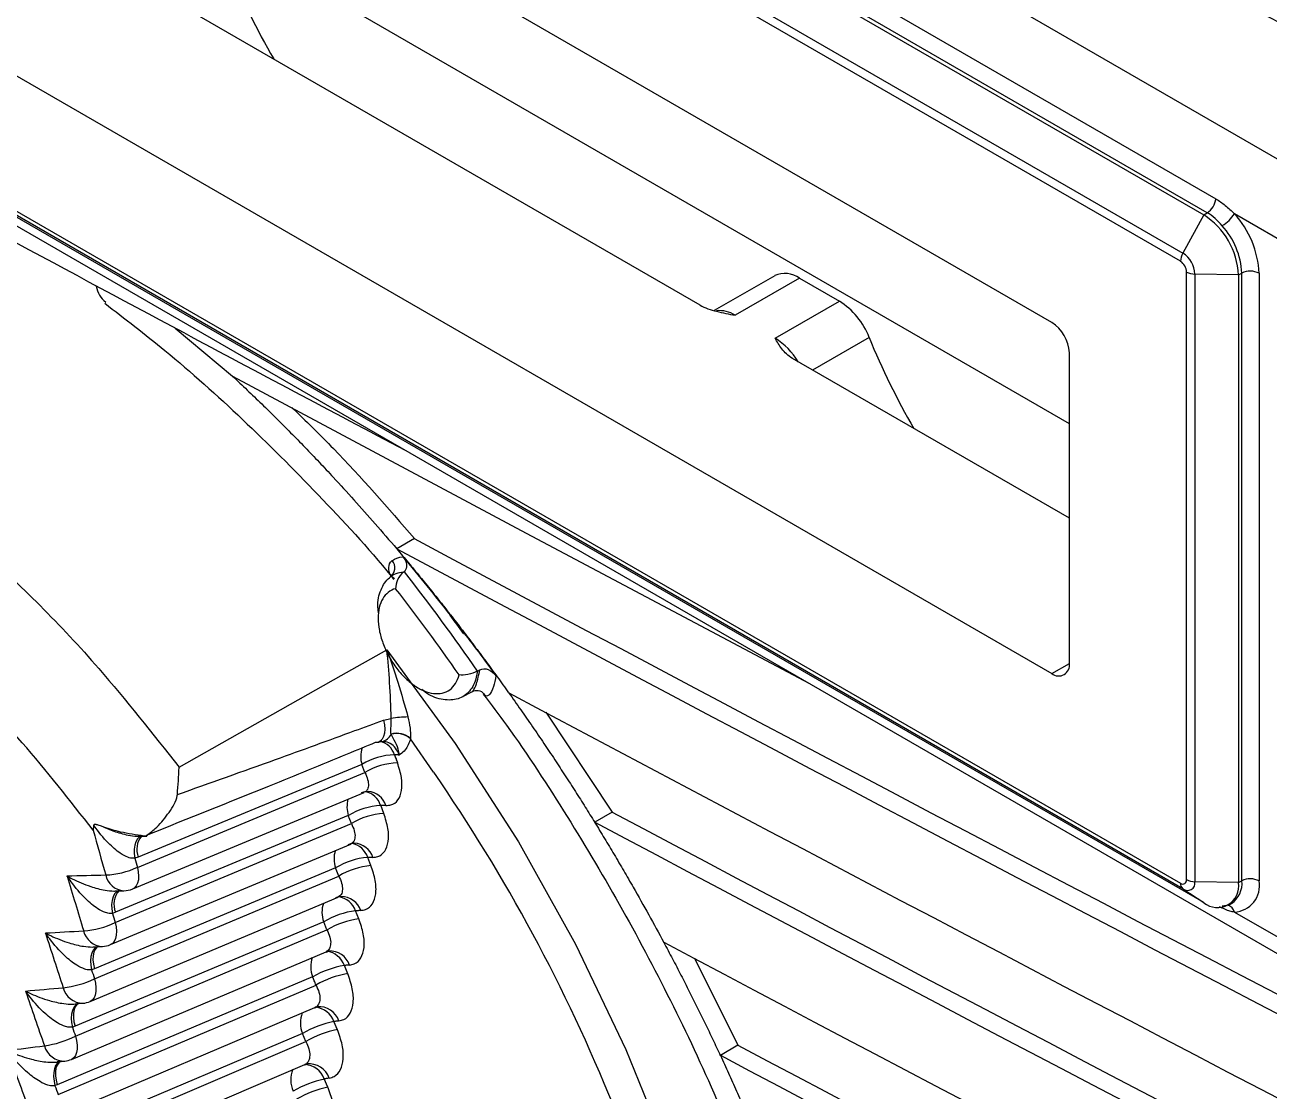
# Model space of a CAD drawing. Extents: x 14.8 to 109.8, y 1.6 to 86.6.
# Drawn here: x 73.944 to 75.449, y 5.085 to 6.375 of the extents above; entities that cross this region are included whole.
import ezdxf

# ---------------------------------------------------------------- set-up
doc = ezdxf.new("R2010")
doc.units = 0
doc.header["$MEASUREMENT"] = 0
doc.layers.add('OBJECT', color=7, linetype='CONTINUOUS')

msp = doc.modelspace()

# ---------------------------------------------------------------- linework, layer by layer
at = {"layer": 'OBJECT'}
for p, q in [((73.1059, 7.5709), (75.7213, 6.0611)), ((73.1059, 7.4797), (75.384, 6.1646)), ((75.3739, 6.1477), (73.1059, 7.4569)), ((73.1059, 7.4519), (75.3697, 6.1451)), ((73.1059, 7.3911), (75.3443, 6.099)), ((75.3414, 6.089), (73.1059, 7.3795)), ((75.1858, 6.015), (73.1059, 7.2157)), ((75.2071, 5.8925), (73.2973, 6.995)), ((73.0961, 6.7968), (75.1858, 5.5904)), ((73.0386, 6.6663), (75.3414, 5.3369)), ((73.0287, 6.6545), (75.6965, 5.1144)), ((75.3697, 5.3134), (73.0347, 6.6614)), ((75.3443, 5.3302), (73.0359, 6.6628)), ((74.7605, 6.036), (74.098, 6.4184)), ((75.3697, 6.1451), (75.3443, 6.099)), ((75.3697, 6.1451), (75.3739, 6.1477)), ((75.6803, 5.9885), (75.4068, 6.1464)), ((74.8507, 6.0716), (74.7776, 6.0294)), ((74.8807, 6.0687), (74.8029, 6.0238)), ((74.8807, 6.0687), (74.9289, 6.0409)), ((75.3489, 5.3412), (75.3489, 6.0761)), ((75.4116, 6.0725), (75.3589, 6.0735)), ((75.3589, 6.0735), (75.3589, 5.3387)), ((75.4116, 6.0725), (75.4157, 6.0747)), ((75.4116, 6.0725), (75.4116, 5.3376)), ((75.4157, 5.3398), (75.4157, 6.0747)), ((75.4365, 6.0745), (75.4365, 5.3396)), ((74.8511, 5.996), (74.9289, 6.0409)), ((74.1258, 6.0082), (74.195, 5.9501)), ((74.9649, 5.997), (74.8965, 5.9575)), ((75.2071, 5.6027), (75.2071, 5.9783)), ((75.2071, 5.7782), (74.8723, 5.9715)), ((74.4149, 5.7536), (74.3936, 5.7413)), ((74.475, 5.6392), (74.4745, 5.6389)), ((74.4749, 5.6394), (74.475, 5.6392)), ((75.1858, 5.5904), (75.2071, 5.6027)), ((74.4911, 5.5934), (74.494, 5.595)), ((74.4729, 5.5622), (74.4851, 5.5689)), ((74.5738, 5.5439), (74.6542, 5.4229)), ((74.3775, 5.5341), (74.387, 5.5362)), ((74.3755, 5.5085), (74.3742, 5.5085)), ((74.3868, 5.517), (74.3867, 5.5173)), ((74.4103, 5.5119), (74.4103, 5.5116)), ((74.4382, 5.4713), (74.4103, 5.5116)), ((74.3514, 5.4806), (74.081, 5.3686)), ((74.3551, 5.4708), (74.3514, 5.4806)), ((74.0799, 5.3561), (74.3551, 5.4708)), ((74.0743, 5.33), (74.3544, 5.4467)), ((74.335, 5.4188), (74.0535, 5.3017)), ((74.3388, 5.409), (74.335, 5.4188)), ((74.378, 5.4212), (74.3742, 5.4311)), ((74.6542, 5.4229), (74.633, 5.4106)), ((74.053, 5.2894), (74.3388, 5.409)), ((74.0806, 5.3938), (74.0912, 5.3937)), ((74.0902, 5.3937), (74.0898, 5.3939)), ((74.0476, 5.2626), (74.338, 5.3842)), ((74.081, 5.3686), (74.0768, 5.3671)), ((74.3624, 5.3583), (74.3585, 5.3682)), ((74.3196, 5.3554), (74.028, 5.2335)), ((74.028, 5.2213), (74.3235, 5.3456)), ((74.3235, 5.3456), (74.3196, 5.3554)), ((74.0533, 5.3275), (74.0634, 5.3277)), ((75.3443, 5.3302), (75.3697, 5.3134)), ((75.4116, 5.3376), (75.3589, 5.3387)), ((75.4116, 5.3376), (75.4157, 5.3398)), ((74.0229, 5.1939), (74.3226, 5.32)), ((75.3986, 5.31), (75.4026, 5.3121)), ((74.0535, 5.3017), (74.0497, 5.3003)), ((74.3479, 5.2937), (74.3439, 5.3036)), ((75.4068, 5.302), (75.6813, 5.1435)), ((74.3053, 5.2903), (74.0045, 5.1639)), ((74.3092, 5.2805), (74.3053, 5.2903)), ((74.0051, 5.1519), (74.3092, 5.2805)), ((74.0003, 5.1239), (74.3081, 5.2541)), ((74.0279, 5.2598), (74.0377, 5.2603)), ((74.3081, 5.2535), (74.3115, 5.2549)), ((74.3343, 5.2275), (74.3303, 5.2374)), ((74.7535, 5.2462), (74.8062, 5.141)), ((74.2919, 5.2236), (73.983, 5.0931)), ((74.028, 5.2335), (74.0245, 5.2322)), ((73.9842, 5.0813), (74.296, 5.2138)), ((74.0046, 5.1909), (74.0139, 5.1917)), ((73.9796, 5.0527), (74.2947, 5.1866)), ((74.2947, 5.186), (74.2976, 5.1873)), ((74.0045, 5.1639), (74.0013, 5.1628)), ((74.3218, 5.1597), (74.3176, 5.1696)), ((74.2796, 5.1553), (73.9635, 5.0211)), ((74.2837, 5.1455), (74.2796, 5.1553)), ((73.9653, 5.0094), (74.2837, 5.1455)), ((74.8062, 5.141), (74.785, 5.1287)), ((73.9611, 4.9802), (74.2823, 5.1175)), ((73.9833, 5.1207), (73.9922, 5.1218)), ((73.983, 5.0931), (73.9802, 5.0921)), ((74.3103, 5.0904), (74.306, 5.1002))]:
    msp.add_line(p, q, dxfattribs=at)
at = {"layer": 'OBJECT', "flags": 128}
for points in [[(74.195, 5.9501), (74.5502, 5.7601), (74.8927, 5.5785)], [(74.4745, 5.6389), (74.4745, 5.639), (74.4746, 5.639), (74.4746, 5.6391), (74.4747, 5.6391), (74.4747, 5.6392), (74.4748, 5.6392), (74.4748, 5.6393), (74.4749, 5.6394)], [(74.1304, 5.4773), (74.3264, 5.588), (74.3816, 5.6191)], [(74.3816, 5.6191), (74.4643, 5.506), (74.5407, 5.3868), (74.6097, 5.263), (74.6708, 5.1359), (74.7231, 5.007), (74.7661, 4.8775), (74.7994, 4.7491), (74.8225, 4.6231), (74.8352, 4.5009), (74.8374, 4.3839), (74.829, 4.2734), (74.8102, 4.1705), (74.7811, 4.0765), (74.742, 3.9925), (74.7158, 3.9499)], [(74.3775, 5.5341), (74.3786, 5.5286), (74.379, 5.5233), (74.3787, 5.5185), (74.3777, 5.5143), (74.376, 5.511), (74.3737, 5.5086), (74.3719, 5.5076)], [(74.3719, 5.5076), (74.3709, 5.5072), (74.3677, 5.5069)], [(74.3908, 5.4923), (74.3913, 5.4911), (74.3917, 5.4898), (74.3922, 5.4886), (74.3927, 5.4874), (74.3931, 5.4862), (74.3936, 5.4849), (74.394, 5.4837), (74.3945, 5.4825)], [(74.3966, 5.4919), (74.3959, 5.4919), (74.3952, 5.492), (74.3944, 5.492), (74.3937, 5.4921), (74.393, 5.4921), (74.3923, 5.4922), (74.3915, 5.4922), (74.3908, 5.4923)], [(74.3592, 5.4477), (74.3549, 5.4474), (74.3506, 5.4461)], [(74.3805, 5.4309), (74.3797, 5.4309), (74.3789, 5.4309), (74.3781, 5.4309), (74.3773, 5.431), (74.3765, 5.431), (74.3758, 5.431), (74.375, 5.431), (74.3742, 5.4311)], [(74.0853, 5.3943), (74.0826, 5.3929), (74.0801, 5.3904), (74.0782, 5.3871), (74.0769, 5.3829), (74.0762, 5.378), (74.0762, 5.3727), (74.0768, 5.3671)], [(74.3424, 5.3852), (74.3388, 5.3848), (74.3345, 5.3835)], [(74.3648, 5.3682), (74.364, 5.3682), (74.3632, 5.3682), (74.3624, 5.3682), (74.3616, 5.3682), (74.3609, 5.3682), (74.3601, 5.3682), (74.3593, 5.3682), (74.3585, 5.3682)], [(74.0799, 5.3561), (74.081, 5.3507), (74.0814, 5.3456), (74.0811, 5.3409), (74.0801, 5.3369), (74.0785, 5.3336), (74.0762, 5.3311), (74.0743, 5.33)], [(74.0577, 5.328), (74.0576, 5.328), (74.0547, 5.3264), (74.0524, 5.3239), (74.0506, 5.3204), (74.0494, 5.3162), (74.0488, 5.3113), (74.0489, 5.3059), (74.0497, 5.3003)], [(74.3265, 5.3209), (74.3237, 5.3206), (74.3194, 5.3193)], [(74.35, 5.3039), (74.3493, 5.3038), (74.3485, 5.3038), (74.3477, 5.3038), (74.347, 5.3037), (74.3462, 5.3037), (74.3454, 5.3037), (74.3447, 5.3036), (74.3439, 5.3036)], [(74.053, 5.2894), (74.0541, 5.284), (74.0546, 5.2788), (74.0544, 5.2741), (74.0535, 5.2699), (74.052, 5.2665), (74.0498, 5.264), (74.0476, 5.2626)], [(74.032, 5.2604), (74.0316, 5.2603), (74.0289, 5.2586), (74.0266, 5.256), (74.0249, 5.2524), (74.0238, 5.2481), (74.0234, 5.2431), (74.0236, 5.2378), (74.0245, 5.2322)], [(74.0325, 5.2606), (74.0309, 5.2594), (74.0287, 5.2568), (74.0272, 5.2534), (74.0264, 5.2491), (74.0262, 5.2443), (74.0268, 5.239), (74.028, 5.2335)], [(74.3364, 5.2379), (74.3356, 5.2378), (74.3348, 5.2378), (74.3341, 5.2377), (74.3333, 5.2376), (74.3325, 5.2376), (74.3318, 5.2375), (74.331, 5.2374), (74.3303, 5.2374)], [(74.296, 5.2138), (74.2955, 5.215), (74.295, 5.2163), (74.2945, 5.2175), (74.2939, 5.2187), (74.2934, 5.22), (74.2929, 5.2212), (74.2924, 5.2224), (74.2919, 5.2236)], [(74.028, 5.2213), (74.0293, 5.2159), (74.0298, 5.2107), (74.0297, 5.2059), (74.0289, 5.2016), (74.0275, 5.1982), (74.0254, 5.1955), (74.0229, 5.1939)], [(74.0083, 5.1915), (74.0077, 5.1913), (74.005, 5.1895), (74.0029, 5.1868), (74.0013, 5.1831), (74.0003, 5.1787), (74, 5.1737), (74.0003, 5.1683), (74.0013, 5.1628)], [(74.0094, 5.1919), (74.0068, 5.1902), (74.0048, 5.1876), (74.0033, 5.184), (74.0026, 5.1797), (74.0025, 5.1747), (74.0031, 5.1694), (74.0045, 5.1639)], [(74.3237, 5.1704), (74.3229, 5.1703), (74.3222, 5.1702), (74.3214, 5.1701), (74.3207, 5.17), (74.3199, 5.1699), (74.3191, 5.1698), (74.3184, 5.1697), (74.3176, 5.1696)], [(74.0051, 5.1519), (74.0064, 5.1465), (74.0071, 5.1412), (74.0071, 5.1364), (74.0064, 5.1321), (74.005, 5.1285), (74.003, 5.1258), (74.0005, 5.124), (74.0003, 5.1239)], [(73.9867, 5.1214), (73.9858, 5.121), (73.9832, 5.1192), (73.9811, 5.1163), (73.9796, 5.1126), (73.9788, 5.1081), (73.9786, 5.1031), (73.9791, 5.0977), (73.9802, 5.0921)], [(73.9871, 5.1215), (73.9848, 5.1198), (73.9828, 5.117), (73.9815, 5.1133), (73.9808, 5.1089), (73.9808, 5.104), (73.9816, 5.0986), (73.983, 5.0931)], [(74.312, 5.1012), (74.3113, 5.1011), (74.3105, 5.101), (74.3098, 5.1009), (74.309, 5.1007), (74.3083, 5.1006), (74.3075, 5.1005), (74.3068, 5.1003), (74.306, 5.1002)]]:
    msp.add_lwpolyline(points, dxfattribs=at)
at = {"layer": 'OBJECT'}
for centre, radius, start, end in [((128.5871, 108.7255), 115.2234, 241.215956, 243.402767), ((129.6694, 110.8482), 117.4321, 242.44395, 243.391411), ((75.0516, 6.7992), 0.9315, 202.4159, 209.9834), ((75.3607, 6.1671), 0.0235, 304.0839, 353.7835), ((75.3206, 6.0683), 0.0911, 2.6053, 57.3947), ((75.3686, 6.1713), 0.0456, 300.7965, 326.9023), ((75.3212, 6.0689), 0.1155, 2.7702, 42.1619), ((75.3235, 6.0702), 0.0922, 2.77, 42.1621), ((75.3628, 6.0883), 0.0214, 150.0342, 178.1525), ((75.3271, 6.0721), 0.0319, 2.6061, 57.3943), ((75.3327, 6.0753), 0.0162, 2.6064, 57.3938), ((74.8631, 6.0438), 0.0305, 54.6987, 113.9906), ((75.3589, 6.0949), 0.0214, 241.8509, 269.9656), ((75.4259, 6.0539), 0.0232, 62.6991, 116.1459), ((74.0594, 6.0633), 0.0295, 188.5335, 233.2361), ((74.8796, 5.9637), 0.0916, 21.3281, 57.4329), ((74.7837, 5.994), 0.0354, 57.1323, 95.5323), ((75.161, 5.9762), 0.0461, 2.6061, 57.3939), ((74.8063, 5.9237), 0.085, 31.0123, 58.2076), ((75.8258, 6.3521), 0.9314, 202.4156, 209.9839), ((129.2231, 108.3227), 116.2943, 241.881969, 243.368565), ((129.217, 108.3366), 116.3246, 241.881497, 243.367692), ((74.3775, 5.7184), 0.0139, 305.0395, 39.2589), ((72.341, 4.0829), 2.6412, 36.1076, 36.6994), ((75.1941, 5.6006), 0.0131, 230.7978, 9.213), ((129.2766, 108.3506), 116.4548, 241.957975, 243.365505), ((74.4097, 5.3958), 0.1422, 91.0724, 99.2109), ((74.3674, 5.4848), 0.0246, 17.8441, 75.5174), ((74.3735, 5.5226), 0.0143, 278.3755, 337.9954), ((74.3936, 5.4927), 0.0255, 48.9422, 105.6273), ((74.3936, 5.4927), 0.0252, 48.4019, 105.6413), ((74.3827, 5.4903), 0.0327, 161.8332, 197.3233), ((74.3933, 5.412), 0.0803, 91.7316, 121.3726), ((74.3969, 5.4021), 0.0804, 91.7218, 121.3247), ((72.7194, 4.285), 2.0885, 9.4266, 34.6126), ((74.3504, 5.4232), 0.025, 18.3276, 76.8962), ((74.3576, 5.4239), 0.0239, 16.9595, 86.1526), ((74.3689, 5.4294), 0.0355, 165.1654, 197.3081), ((74.3796, 5.3449), 0.0863, 93.6049, 121.0746), ((74.3834, 5.3349), 0.0865, 93.5941, 121.027), ((74.1038, 5.3779), 0.0246, 139.6727, 202.2367), ((74.0913, 5.4107), 0.017, 258.908, 266.316), ((74.3522, 5.3665), 0.0344, 163.4286, 198.8396), ((74.3345, 5.36), 0.0254, 18.7793, 79.0623), ((74.3416, 5.361), 0.0242, 17.3762, 88.1856), ((74.3675, 5.2751), 0.0935, 95.4877, 120.7719), ((74.3713, 5.2651), 0.0936, 95.4771, 120.724), ((74.0374, 5.4485), 0.1017, 272.405, 294.7308), ((74.0654, 5.3519), 0.0243, 191.8702, 265.3217), ((75.4259, 5.319), 0.0232, 62.6991, 116.1459), ((74.076, 5.3115), 0.0245, 137.807, 203.4785), ((74.0627, 5.3577), 0.03, 271.3475, 292.6207), ((75.3443, 5.3405), 0.0046, 230.7981, 9.2123), ((75.3491, 5.3362), 0.00773, 174.8757, 231.1495), ((75.35, 5.3372), 0.00906, 230.797, 9.2126), ((75.3589, 5.3601), 0.0214, 241.8509, 269.9656), ((75.386, 5.3334), 0.0259, 230.7965, 9.2143), ((75.3863, 5.3367), 0.0296, 304.3451, 5.9215), ((75.4049, 5.334), 0.0321, 273.2562, 10.0323), ((74.3377, 5.302), 0.0345, 162.2182, 199.8336), ((74.3195, 5.2951), 0.0258, 19.2354, 81.2288), ((74.3266, 5.2963), 0.0246, 17.8081, 90.218), ((75.3927, 5.3313), 0.0216, 267.8538, 298.2245), ((74.357, 5.2024), 0.102, 97.3779, 120.4659), ((75.3944, 5.2984), 0.0128, 15.9729, 68.0447), ((74.007, 5.3868), 0.1078, 274.2029, 295.2547), ((74.361, 5.1924), 0.1022, 97.3671, 120.4181), ((74.0389, 5.2849), 0.0246, 193.0923, 267.1212), ((74.036, 5.2903), 0.03, 273.1939, 292.7187), ((74.3055, 5.2285), 0.0263, 19.7657, 81.8364), ((74.3127, 5.2301), 0.0249, 18.2176, 92.7366), ((129.3569, 108.3015), 116.6276, 242.062861, 243.360379), ((74.3241, 5.2359), 0.0345, 161.003, 200.8164), ((74.3484, 5.1265), 0.1124, 99.2733, 120.1582), ((74.3524, 5.1164), 0.1126, 99.2636, 120.1094), ((73.9781, 5.3247), 0.1148, 276.0201, 295.7686), ((74.0144, 5.2167), 0.025, 194.3003, 268.951), ((74.0113, 5.2216), 0.03, 275.0808, 292.8202), ((74.3093, 5.1681), 0.0323, 158.3242, 203.2378), ((74.2926, 5.1604), 0.0267, 20.2471, 83.6452), ((74.2997, 5.1623), 0.0253, 18.6491, 94.9166), ((74.3419, 5.0467), 0.1252, 101.173, 119.8501), ((73.9506, 5.2622), 0.123, 277.854, 296.2727), ((74.3461, 5.0367), 0.1255, 101.162, 119.8015), ((73.9919, 5.1471), 0.0253, 195.4911, 270.8139), ((129.3923, 108.241), 116.6587, 242.101102, 243.358212), ((73.9886, 5.1515), 0.03, 277.0095, 292.925), ((74.2813, 5.0914), 0.0262, 19.6657, 86.9264), ((74.2878, 5.0929), 0.0256, 19.1035, 96.7595), ((129.3848, 108.2522), 116.6858, 242.100553, 243.357362), ((74.2977, 5.0988), 0.0323, 156.9846, 204.286), ((74.3381, 4.9623), 0.1415, 103.0755, 119.5418), ((74.3424, 4.9522), 0.1419, 103.0636, 119.4938)]:
    msp.add_arc(centre, radius, start, end, dxfattribs=at)
for centre, major_axis, ratio, start_param, end_param in [((87.7874, 10.4239), (-3.2989, 19.0632), 0.751979, 1.705735, 1.708664), ((87.8046, 10.4224), (-3.3243, 19.0345), 0.751803, 1.706709, 1.707303), ((86.9452, 10.9918), (25.0483, 3.4729), 0.178914, 4.144414, 4.146595), ((87.769, 10.4363), (-4.1921, 19.214), 0.743482, 1.674585, 1.67812), ((87.786, 10.4354), (-4.2158, 19.1849), 0.743249, 1.676234, 1.676819), ((87.0228, 10.9394), (24.1978, 4.1389), 0.166636, 4.114346, 4.116609), ((87.7493, 10.4496), (-5.0555, 19.3617), 0.733754, 1.647007, 1.650491), ((87.7661, 10.4493), (-5.0774, 19.3323), 0.733469, 1.648687, 1.649262), ((87.0939, 10.8915), (23.4173, 4.7418), 0.153094, 4.085504, 4.087847), ((87.7283, 10.4638), (-5.889, 19.5113), 0.722957, 1.622354, 1.625785), ((87.7448, 10.4641), (-5.9091, 19.4819), 0.722624, 1.62407, 1.624635), ((87.1594, 10.8473), (22.699, 5.2885), 0.138449, 4.057932, 4.060354), ((87.7058, 10.4789), (-6.6945, 19.6674), 0.711245, 1.600536, 1.603911), ((87.7221, 10.4799), (-6.7127, 19.6382), 0.710869, 1.602289, 1.602844)]:
    msp.add_ellipse(centre, major_axis=major_axis, ratio=ratio, start_param=start_param, end_param=end_param, dxfattribs=at)
for points, knots in [([(73.1059, 7.6792), (73.2328, 7.6088), (73.8209, 7.2826), (74.753, 6.7881), (75.5652, 6.3689), (75.901, 6.1955)], [0, 0, 0, 0, 0.13889, 0.643931, 1, 1, 1, 1]), ([(75.8818, 6.1602), (75.4818, 6.3669), (74.6817, 6.7803), (73.7581, 7.2724), (73.2379, 7.5599), (73.1059, 7.6328)], [0, 0, 0, 0, 0.427369, 0.854739, 1, 1, 1, 1]), ([(73.6773, 6.25), (73.8298, 6.1674), (74.0707, 6.0369), (74.3143, 5.908), (74.4036, 5.8608)], [0, 0, 0, 0, 0.633404, 1, 1, 1, 1]), ([(75.384, 6.1646), (75.388, 6.1623), (75.3919, 6.1596), (75.3994, 6.1535), (75.4031, 6.1501), (75.4068, 6.1464)], [0, 0, 0, 0, 0.5, 0.5, 1, 1, 1, 1]), ([(75.3919, 6.1321), (75.389, 6.1354), (75.3862, 6.1383), (75.3802, 6.1436), (75.377, 6.1459), (75.3739, 6.1477)], [0, 0, 0, 0, 0.5, 0.5, 1, 1, 1, 1]), ([(74.0405, 6.0383), (74.0648, 6.0196), (74.1211, 5.9764), (74.2077, 5.8989), (74.2989, 5.8073), (74.36, 5.7418), (74.389, 5.7055), (74.3902, 5.7041)], [0, 0, 0, 0, 0.200361, 0.462919, 0.72644, 0.989458, 1, 1, 1, 1]), ([(74.7605, 6.036), (74.7662, 6.0327), (74.7732, 6.0304), (74.7878, 6.0267), (74.7954, 6.0252), (74.8029, 6.0238)], [0, 0, 0, 0, 0.5, 0.5, 1, 1, 1, 1]), ([(73.3139, 6.0277), (73.3501, 6.0223), (73.4224, 6.0114), (73.5308, 5.9742), (73.6357, 5.9245), (73.7549, 5.8522), (73.8898, 5.7463), (74.0223, 5.6144), (74.0984, 5.5178), (74.1304, 5.4773)], [0, 0, 0, 0, 0.132058, 0.264116, 0.382018, 0.499919, 0.683575, 0.867232, 1, 1, 1, 1]), ([(74.8723, 5.9715), (74.8666, 5.9748), (74.8626, 5.9788), (74.8561, 5.9872), (74.8536, 5.9916), (74.8511, 5.996)], [0, 0, 0, 0, 0.5, 0.5, 1, 1, 1, 1]), ([(74.195, 5.9501), (74.2009, 5.9445), (74.2127, 5.9334), (74.2304, 5.9165), (74.2479, 5.8993), (74.2653, 5.8818), (74.2826, 5.8641), (74.2998, 5.8461), (74.3196, 5.825), (74.3422, 5.8003), (74.3678, 5.7714), (74.3849, 5.7515), (74.3936, 5.7413)], [0, 0, 0, 0, 0.086138, 0.172267, 0.258411, 0.344593, 0.430835, 0.517162, 0.603595, 0.731178, 0.863282, 1, 1, 1, 1]), ([(74.0264, 5.4012), (73.9982, 5.4371), (73.9292, 5.5248), (73.8083, 5.6456), (73.6837, 5.7436), (73.5734, 5.8104), (73.4771, 5.8558), (73.3783, 5.8895), (73.3127, 5.8995), (73.2799, 5.9045)], [0, 0, 0, 0, 0.1285375, 0.3143104, 0.5000792, 0.6193243, 0.7385697, 0.869284, 1, 1, 1, 1]), ([(74.2666, 5.9124), (74.2836, 5.896), (74.3347, 5.8464), (74.3828, 5.7907), (74.4149, 5.7536)], [0, 0, 0, 0, 0.331508, 1, 1, 1, 1]), ([(74.3936, 5.7413), (74.3983, 5.7357), (74.4077, 5.7246), (74.4217, 5.7076), (74.4356, 5.6905), (74.4479, 5.6751), (74.4556, 5.6653), (74.4587, 5.6613)], [0, 0, 0, 0, 0.2132756, 0.4266167, 0.640066, 0.8536658, 1, 1, 1, 1]), ([(74.391, 5.7048), (74.3903, 5.7054), (74.3848, 5.7101), (74.3828, 5.7184), (74.3853, 5.7249), (74.3881, 5.7271), (74.3883, 5.7273)], [0, 0, 0, 0, 0.067549, 0.574586, 0.975818, 1, 1, 1, 1]), ([(74.401, 5.7318), (74.4107, 5.7201), (74.4204, 5.7085), (74.4395, 5.6849), (74.4489, 5.673), (74.4583, 5.661)], [0, 0, 0, 0, 0.5, 0.5, 1, 1, 1, 1]), ([(74.401, 5.7318), (74.4035, 5.7289), (74.405, 5.7255), (74.4058, 5.7188), (74.4048, 5.7156), (74.4024, 5.7135)], [0, 0, 0, 0, 0.5, 0.5, 1, 1, 1, 1]), ([(74.3718, 5.6625), (74.3714, 5.6652), (74.3697, 5.6764), (74.3738, 5.6926), (74.3806, 5.7031), (74.3852, 5.7068), (74.3855, 5.707)], [0, 0, 0, 0, 0.136092, 0.555597, 0.975082, 1, 1, 1, 1]), ([(74.4018, 5.713), (74.399, 5.7111), (74.3964, 5.7076), (74.393, 5.7003), (74.3922, 5.6965), (74.3922, 5.6931)], [0, 0, 0, 0, 0.5, 0.5, 1, 1, 1, 1]), ([(74.3922, 5.6931), (74.3857, 5.6913), (74.3803, 5.6871), (74.3748, 5.6778), (74.3734, 5.6741), (74.3716, 5.6662), (74.3711, 5.6619), (74.3711, 5.6526), (74.3716, 5.6477), (74.3735, 5.6377), (74.375, 5.6325), (74.3787, 5.6224), (74.381, 5.6172), (74.3862, 5.6074), (74.3892, 5.6027), (74.3958, 5.5938), (74.3993, 5.5897), (74.4068, 5.5822), (74.4107, 5.579), (74.4185, 5.5735), (74.4226, 5.5712), (74.4305, 5.5679), (74.4344, 5.5669), (74.4419, 5.5659), (74.4454, 5.5661), (74.452, 5.5676), (74.4551, 5.569), (74.4604, 5.5729), (74.4628, 5.5754), (74.4666, 5.5814), (74.4681, 5.5849), (74.4691, 5.5889)], [0, 0, 0, 0, 0.125, 0.125, 0.1875, 0.1875, 0.25, 0.25, 0.3125, 0.3125, 0.375, 0.375, 0.4375, 0.4375, 0.5, 0.5, 0.5625, 0.5625, 0.625, 0.625, 0.6875, 0.6875, 0.75, 0.75, 0.8125, 0.8125, 0.875, 0.875, 0.9375, 0.9375, 1, 1, 1, 1]), ([(74.4587, 5.6613), (74.4635, 5.6552), (74.4731, 5.6428), (74.4873, 5.6241), (74.5013, 5.6053), (74.5152, 5.5864), (74.5244, 5.5736), (74.5289, 5.5673)], [0, 0, 0, 0, 0.200164, 0.400202, 0.600157, 0.800075, 1, 1, 1, 1]), ([(74.4715, 5.644), (74.4786, 5.6348), (74.4857, 5.6255), (74.4997, 5.6068), (74.5066, 5.5974), (74.5136, 5.5879)], [0, 0, 0, 0, 0.5, 0.5, 1, 1, 1, 1]), ([(74.3816, 5.6191), (74.3816, 5.6189), (74.3864, 5.6065), (74.3954, 5.5799), (74.4031, 5.5521), (74.4071, 5.538)], [0, 0, 0, 0, 0.005866, 0.492746, 1, 1, 1, 1]), ([(74.387, 5.5362), (74.3864, 5.5507), (74.3853, 5.5793), (74.3832, 5.6064), (74.3816, 5.619), (74.3816, 5.6191)], [0, 0, 0, 0, 0.507909, 0.994335, 1, 1, 1, 1]), ([(74.4911, 5.5934), (74.4907, 5.591), (74.4892, 5.5815), (74.4825, 5.5681), (74.4684, 5.5584), (74.4501, 5.5579), (74.4342, 5.5628), (74.4257, 5.5699), (74.4238, 5.5715)], [0, 0, 0, 0, 0.072987, 0.288956, 0.504905, 0.720822, 0.936726, 1, 1, 1, 1]), ([(74.491, 5.5933), (74.4879, 5.5917), (74.4837, 5.5902), (74.4757, 5.5886), (74.4719, 5.5884), (74.4691, 5.5889)], [0, 0, 0, 0, 0.5, 0.5, 1, 1, 1, 1]), ([(74.4849, 5.5693), (74.485, 5.5692), (74.4859, 5.5685), (74.4881, 5.5728), (74.4913, 5.5812), (74.4928, 5.5888), (74.494, 5.595)], [0, 0, 0, 0, 0.066473, 0.472009, 0.564663, 1, 1, 1, 1]), ([(74.494, 5.595), (74.4969, 5.5967), (74.5008, 5.5966), (74.5079, 5.5938), (74.5112, 5.5912), (74.5136, 5.5879)], [0, 0, 0, 0, 0.5, 0.5, 1, 1, 1, 1]), ([(74.5136, 5.5879), (74.5127, 5.5832), (74.5106, 5.5725), (74.5071, 5.5663), (74.5031, 5.563), (74.5004, 5.5622), (74.4992, 5.5661), (74.4991, 5.5664)], [0, 0, 0, 0, 0.244681, 0.557506, 0.611383, 0.976413, 1, 1, 1, 1]), ([(74.485, 5.5688), (74.4851, 5.5688), (74.4859, 5.5695), (74.4927, 5.5712), (74.4983, 5.5671), (74.4988, 5.5663), (74.499, 5.5661)], [0, 0, 0, 0, 0.0159958, 0.4230849, 0.8311655, 1, 1, 1, 1]), ([(74.4982, 5.5657), (74.5077, 5.5532), (74.5435, 5.5056), (74.6002, 5.4182), (74.668, 5.3045), (74.7294, 5.1876), (74.7835, 5.072), (74.8133, 4.9957), (74.8275, 4.9594)], [0, 0, 0, 0, 0.067548, 0.256457, 0.444172, 0.633906, 0.825699, 1, 1, 1, 1]), ([(74.529, 5.5673), (74.5339, 5.5604), (74.5435, 5.5468), (74.5577, 5.5263), (74.5714, 5.5062), (74.5846, 5.4865), (74.5973, 5.467), (74.6096, 5.4479), (74.6215, 5.4292), (74.6292, 5.4167), (74.633, 5.4106)], [0, 0, 0, 0, 0.135067, 0.267201, 0.396434, 0.522797, 0.646314, 0.767009, 0.884899, 1, 1, 1, 1]), ([(74.4071, 5.538), (74.4081, 5.5335), (74.41, 5.525), (74.4103, 5.5162), (74.4103, 5.5125), (74.4103, 5.5119)], [0, 0, 0, 0, 0.494028, 0.926534, 1, 1, 1, 1]), ([(74.1283, 5.4441), (74.168, 5.4583), (74.2403, 5.4839), (74.3228, 5.514), (74.366, 5.5299), (74.3775, 5.5341)], [0, 0, 0, 0, 0.472345, 0.859157, 1, 1, 1, 1]), ([(74.3867, 5.5173), (74.3866, 5.5176), (74.3862, 5.5193), (74.3864, 5.5224), (74.387, 5.5284), (74.387, 5.5329), (74.387, 5.5362)], [0, 0, 0, 0, 0.092502, 0.390093, 0.552948, 1, 1, 1, 1]), ([(74.3714, 5.5073), (74.3718, 5.5075), (74.3734, 5.5082), (74.3747, 5.5083), (74.3756, 5.5084)], [0, 0, 0, 0, 0.2972639, 1, 1, 1, 1]), ([(74.3966, 5.4919), (74.3963, 5.4927), (74.3949, 5.4965), (74.391, 5.5023), (74.3844, 5.5073), (74.3794, 5.508), (74.3771, 5.5083)], [0, 0, 0, 0, 0.090388, 0.409676, 0.728702, 1, 1, 1, 1]), ([(74.3966, 5.4919), (74.3966, 5.4919), (74.3965, 5.4933), (74.3958, 5.4993), (74.3915, 5.5082), (74.3884, 5.5139), (74.3868, 5.517)], [0, 0, 0, 0, 0.005086, 0.11204, 0.514293, 1, 1, 1, 1]), ([(74.4103, 5.5116), (74.4086, 5.5067), (74.4058, 5.499), (74.4001, 5.4945), (74.3977, 5.4927), (74.3972, 5.4923), (74.3966, 5.4919), (74.3966, 5.4919)], [0, 0, 0, 0, 0.5717, 0.913665, 0.913772, 0.993714, 1, 1, 1, 1]), ([(74.3677, 5.5069), (74.3563, 5.5023), (74.3138, 5.4847), (74.2228, 5.4475), (74.1416, 5.4151), (74.0925, 5.3954)], [0, 0, 0, 0, 0.125479, 0.470075, 1, 1, 1, 1]), ([(74.1283, 5.4441), (74.1291, 5.4553), (74.13, 5.4665), (74.1303, 5.4772), (74.1304, 5.4773)], [0, 0, 0, 0, 0.986936, 1, 1, 1, 1]), ([(74.3805, 5.4309), (74.3825, 5.431), (74.3884, 5.4313), (74.3956, 5.4367), (74.4001, 5.4483), (74.4002, 5.4642), (74.3964, 5.4764), (74.3945, 5.4825)], [0, 0, 0, 0, 0.12029, 0.338429, 0.558268, 0.779154, 1, 1, 1, 1]), ([(74.3551, 5.4708), (74.3564, 5.4679), (74.3589, 5.4621), (74.3597, 5.4546), (74.3582, 5.449), (74.3555, 5.4476), (74.3543, 5.4469)], [0, 0, 0, 0, 0.264241, 0.526899, 0.786323, 1, 1, 1, 1]), ([(74.0898, 5.3939), (74.0938, 5.3968), (74.1039, 5.4039), (74.1169, 5.4202), (74.1265, 5.4343), (74.128, 5.4428), (74.1283, 5.4441)], [0, 0, 0, 0, 0.2306, 0.57962, 0.936639, 1, 1, 1, 1]), ([(74.3648, 5.3682), (74.3668, 5.3684), (74.3726, 5.369), (74.3797, 5.3748), (74.384, 5.3867), (74.3838, 5.4029), (74.3799, 5.4151), (74.378, 5.4212)], [0, 0, 0, 0, 0.121078, 0.339166, 0.558791, 0.779414, 1, 1, 1, 1]), ([(74.0272, 5.407), (74.0269, 5.4053), (74.0266, 5.4033), (74.0264, 5.4014), (74.0264, 5.4012)], [0, 0, 0, 0, 0.908981, 1, 1, 1, 1]), ([(74.0395, 5.4047), (74.0381, 5.4052), (74.0358, 5.406), (74.0328, 5.407), (74.0309, 5.4076), (74.0294, 5.4079), (74.0284, 5.408), (74.0277, 5.4079), (74.0274, 5.4076), (74.0272, 5.4073), (74.0272, 5.4071), (74.0272, 5.407)], [0, 0, 0, 0, 0.3208813, 0.5354916, 0.6799457, 0.778383, 0.8732738, 0.9194569, 0.9562926, 0.9934271, 1, 1, 1, 1]), ([(74.0768, 5.3671), (74.0751, 5.3671), (74.0723, 5.367), (74.0663, 5.3689), (74.0569, 5.3741), (74.0426, 5.3869), (74.0327, 5.3991), (74.0273, 5.4068), (74.0272, 5.407)], [0, 0, 0, 0, 0.0923664, 0.1408288, 0.302534, 0.5815211, 0.9897562, 1, 1, 1, 1]), ([(74.0881, 5.394), (74.0783, 5.3953), (74.0612, 5.3977), (74.0461, 5.4026), (74.0395, 5.4047)], [0, 0, 0, 0, 0.567743, 1, 1, 1, 1]), ([(74.0395, 5.4047), (74.0434, 5.4031), (74.0525, 5.3992), (74.066, 5.3954), (74.0763, 5.3938), (74.0803, 5.3938), (74.0806, 5.3938)], [0, 0, 0, 0, 0.314612, 0.733887, 0.976842, 1, 1, 1, 1]), ([(74.3388, 5.409), (74.3401, 5.4061), (74.3427, 5.4003), (74.3435, 5.3926), (74.342, 5.3868), (74.3392, 5.3851), (74.3379, 5.3843)], [0, 0, 0, 0, 0.259408, 0.517315, 0.772285, 1, 1, 1, 1]), ([(74.6329, 5.4106), (74.6369, 5.4041), (74.6449, 5.3911), (74.6566, 5.3716), (74.6682, 5.3519), (74.6821, 5.3277), (74.6984, 5.2989), (74.7105, 5.2765), (74.7165, 5.2654)], [0, 0, 0, 0, 0.135863, 0.271767, 0.407739, 0.543808, 0.772023, 1, 1, 1, 1]), ([(74.0898, 5.3939), (74.0896, 5.3939), (74.089, 5.394), (74.0884, 5.394), (74.0881, 5.394)], [0, 0, 0, 0, 0.348171, 1, 1, 1, 1]), ([(74.0925, 5.3954), (74.0924, 5.3954), (74.0919, 5.3941), (74.0911, 5.3939), (74.0902, 5.3937)], [0, 0, 0, 0, 0.014828, 1, 1, 1, 1]), ([(74.35, 5.3039), (74.3521, 5.3042), (74.3578, 5.305), (74.3648, 5.3112), (74.3689, 5.3235), (74.3685, 5.3399), (74.3644, 5.3522), (74.3624, 5.3583)], [0, 0, 0, 0, 0.121824, 0.339865, 0.559289, 0.779662, 1, 1, 1, 1]), ([(74.0497, 5.3003), (74.0479, 5.3003), (74.0452, 5.3002), (74.0391, 5.302), (74.0296, 5.307), (74.015, 5.3195), (74.0033, 5.3335), (73.9965, 5.3433), (73.9949, 5.3457), (73.9949, 5.3457)], [0, 0, 0, 0, 0.082531, 0.126038, 0.270764, 0.520389, 0.886124, 0.995865, 1, 1, 1, 1]), ([(73.9949, 5.3457), (73.9949, 5.3457), (73.997, 5.3445), (74.0058, 5.3398), (74.0205, 5.3334), (74.0381, 5.3287), (74.0486, 5.3273), (74.0527, 5.3275), (74.0533, 5.3275)], [0, 0, 0, 0, 0.004616, 0.127124, 0.535372, 0.813941, 0.97541, 1, 1, 1, 1]), ([(74.3235, 5.3456), (74.3248, 5.3427), (74.3274, 5.3368), (74.3283, 5.329), (74.3269, 5.3228), (74.324, 5.321), (74.3225, 5.32)], [0, 0, 0, 0, 0.254753, 0.508092, 0.758767, 1, 1, 1, 1]), ([(75.4068, 5.302), (75.405, 5.3023), (75.3991, 5.3032), (75.3929, 5.3064), (75.3886, 5.3085)], [0, 0, 0, 0, 0.309909, 1, 1, 1, 1]), ([(74.3364, 5.2379), (74.3384, 5.2383), (74.3441, 5.2393), (74.3509, 5.2459), (74.3548, 5.2586), (74.3541, 5.2752), (74.35, 5.2876), (74.3479, 5.2937)], [0, 0, 0, 0, 0.122529, 0.340533, 0.559766, 0.7799, 1, 1, 1, 1]), ([(74.0245, 5.2322), (74.0227, 5.2321), (74.02, 5.232), (74.0139, 5.2337), (74.0043, 5.2386), (73.9895, 5.2507), (73.9775, 5.2645), (73.9705, 5.2743), (73.9688, 5.2767), (73.9688, 5.2767)], [0, 0, 0, 0, 0.0820757, 0.1255679, 0.269758, 0.518349, 0.8830804, 0.9958684, 1, 1, 1, 1]), ([(73.9688, 5.2767), (73.9688, 5.2767), (73.9709, 5.2756), (73.9798, 5.2711), (73.9946, 5.265), (74.0121, 5.2607), (74.0228, 5.2596), (74.0272, 5.2598), (74.0279, 5.2598)], [0, 0, 0, 0, 0.004567, 0.129249, 0.532399, 0.80711, 0.966417, 1, 1, 1, 1]), ([(74.3092, 5.2805), (74.3106, 5.2776), (74.3132, 5.2717), (74.3141, 5.2636), (74.3125, 5.2575), (74.3101, 5.2547), (74.3082, 5.2542), (74.3081, 5.2542)], [0, 0, 0, 0, 0.250237, 0.499148, 0.745662, 0.990018, 1, 1, 1, 1]), ([(74.7165, 5.2654), (74.72, 5.2587), (74.7271, 5.2455), (74.7373, 5.2258), (74.7474, 5.2061), (74.7571, 5.1866), (74.7666, 5.1672), (74.7759, 5.1479), (74.7819, 5.1351), (74.7849, 5.1287)], [0, 0, 0, 0, 0.146651, 0.291903, 0.435894, 0.578667, 0.720255, 0.860689, 1, 1, 1, 1]), ([(74.3237, 5.1704), (74.3257, 5.1708), (74.3313, 5.1721), (74.338, 5.1791), (74.3417, 5.1921), (74.3408, 5.209), (74.3365, 5.2214), (74.3343, 5.2275)], [0, 0, 0, 0, 0.123194, 0.341166, 0.560221, 0.780127, 1, 1, 1, 1]), ([(74.0013, 5.1628), (73.9996, 5.1626), (73.9968, 5.1625), (73.9907, 5.1641), (73.981, 5.1688), (73.966, 5.1807), (73.9537, 5.1943), (73.9465, 5.2039), (73.9448, 5.2063), (73.9447, 5.2064)], [0, 0, 0, 0, 0.081574, 0.12505, 0.268642, 0.516067, 0.879632, 0.995875, 1, 1, 1, 1]), ([(73.9447, 5.2064), (73.9448, 5.2064), (73.9469, 5.2053), (73.9558, 5.201), (73.9707, 5.1953), (73.9882, 5.1914), (73.9991, 5.1905), (74.0036, 5.1908), (74.0046, 5.1909)], [0, 0, 0, 0, 0.004516, 0.131737, 0.52961, 0.800324, 0.957404, 1, 1, 1, 1]), ([(74.296, 5.2138), (74.2973, 5.2108), (74.3, 5.2049), (74.301, 5.1967), (74.2994, 5.1904), (74.2969, 5.1873), (74.2949, 5.1868), (74.2947, 5.1867)], [0, 0, 0, 0, 0.245847, 0.490455, 0.732918, 0.973605, 1, 1, 1, 1]), ([(74.312, 5.1012), (74.314, 5.1018), (74.3196, 5.1033), (74.3262, 5.1107), (74.3296, 5.1241), (74.3285, 5.1412), (74.324, 5.1536), (74.3218, 5.1597)], [0, 0, 0, 0, 0.123826, 0.341771, 0.560659, 0.780345, 1, 1, 1, 1]), ([(73.9802, 5.0921), (73.9785, 5.0919), (73.9757, 5.0917), (73.9695, 5.0932), (73.9598, 5.0978), (73.9446, 5.1093), (73.932, 5.1227), (73.9246, 5.1322), (73.9228, 5.1347), (73.9227, 5.1348)], [0, 0, 0, 0, 0.081025, 0.124483, 0.26742, 0.513545, 0.875789, 0.995879, 1, 1, 1, 1]), ([(73.9227, 5.1348), (73.9228, 5.1348), (73.925, 5.1337), (73.934, 5.1296), (73.9489, 5.1244), (73.9664, 5.1207), (73.9772, 5.1203), (73.9821, 5.1204), (73.9832, 5.1207), (73.9833, 5.1207)], [0, 0, 0, 0, 0.004469, 0.134639, 0.527257, 0.793972, 0.94884, 0.995973, 1, 1, 1, 1]), ([(74.2837, 5.1455), (74.2851, 5.1425), (74.2878, 5.1366), (74.2888, 5.1283), (74.2874, 5.1218), (74.2847, 5.1184), (74.2826, 5.1177), (74.2823, 5.1176)], [0, 0, 0, 0, 0.241594, 0.482027, 0.720564, 0.957683, 1, 1, 1, 1]), ([(73.9874, 5.1217), (73.9873, 5.1217), (73.9872, 5.1216), (73.9854, 5.121), (73.9838, 5.1208), (73.9831, 5.1207)], [0, 0, 0, 0, 0.453975, 0.769032, 1, 1, 1, 1]), ([(74.2825, 5.1171), (74.2833, 5.1176), (74.2843, 5.1183), (74.2847, 5.1183), (74.2848, 5.1183)], [0, 0, 0, 0, 0.879608, 1, 1, 1, 1]), ([(74.785, 5.1287), (74.7883, 5.1215), (74.795, 5.1072), (74.8047, 5.0856), (74.8142, 5.064), (74.8235, 5.0423), (74.8325, 5.0207), (74.8384, 5.0062), (74.8413, 4.999)], [0, 0, 0, 0, 0.166764, 0.333437, 0.500057, 0.666665, 0.833299, 1, 1, 1, 1]), ([(74.3014, 5.0306), (74.3034, 5.0312), (74.3089, 5.033), (74.3153, 5.0408), (74.3185, 5.0545), (74.3172, 5.0718), (74.3126, 5.0842), (74.3103, 5.0904)], [0, 0, 0, 0, 0.12442, 0.342348, 0.561077, 0.780553, 1, 1, 1, 1])]:
    msp.add_open_spline(points, degree=3, knots=knots, dxfattribs=at)
for points in [[(74.3883, 5.7273), (74.3912, 5.7296), (74.3956, 5.7311), (74.401, 5.7318)], [(74.4018, 5.713), (74.3951, 5.7124), (74.3895, 5.7104), (74.3855, 5.707)], [(74.4024, 5.7135), (74.4022, 5.7133), (74.402, 5.7132), (74.4018, 5.713)], [(74.4024, 5.7135), (74.4329, 5.6746), (74.4625, 5.6345), (74.491, 5.5933)], [(74.4691, 5.5889), (74.4442, 5.6244), (74.4186, 5.6592), (74.3922, 5.6931)], [(74.4583, 5.661), (74.4585, 5.6611), (74.4586, 5.6612), (74.4587, 5.6613)], [(74.4745, 5.6389), (74.4691, 5.6463), (74.4637, 5.6537), (74.4583, 5.661)], [(74.4587, 5.6613), (74.463, 5.6556), (74.4672, 5.6498), (74.4715, 5.644)], [(74.4715, 5.644), (74.4727, 5.6424), (74.4738, 5.6408), (74.475, 5.6392)], [(74.491, 5.5933), (74.4911, 5.5934), (74.4911, 5.5934), (74.4911, 5.5934)], [(74.6542, 5.4229), (75.4552, 4.9972), (76.2666, 4.5782), (77.0883, 4.166)], [(77.0671, 4.1537), (76.2453, 4.5659), (75.4339, 4.9849), (74.6329, 5.4106)]]:
    msp.add_open_spline(points, degree=3, dxfattribs=at)

doc.saveas('drawing.dxf')
